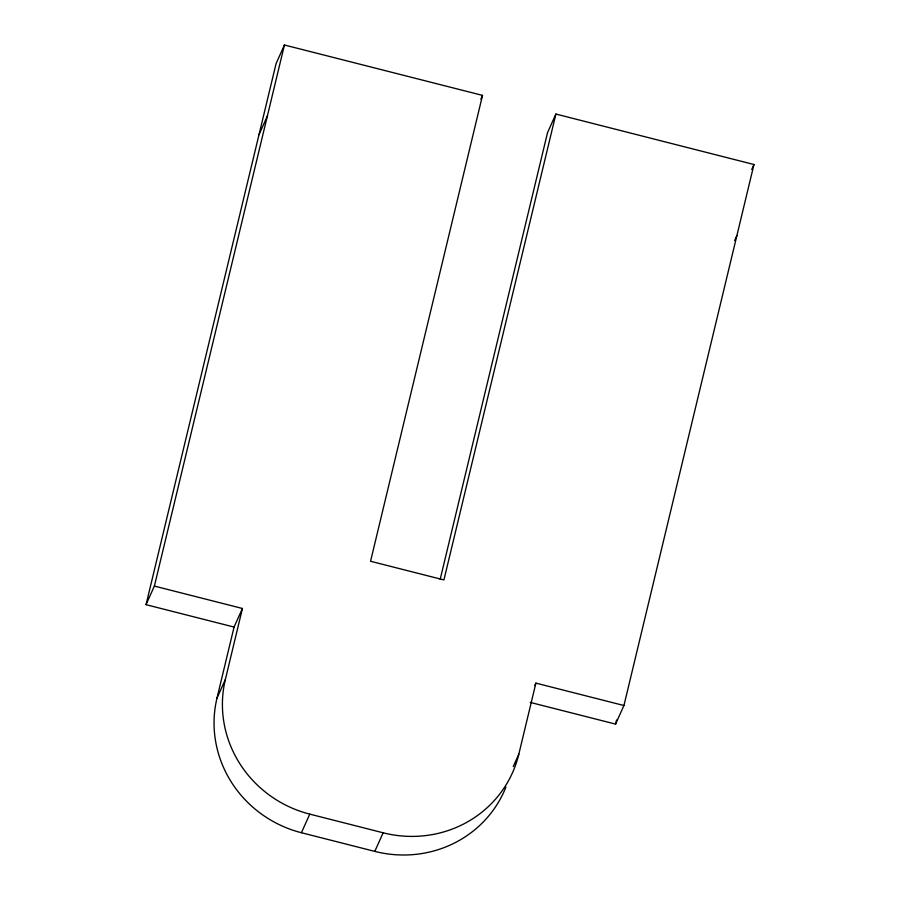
<?xml version="1.0" encoding="UTF-8"?>
<svg xmlns="http://www.w3.org/2000/svg" width="900" height="900" viewBox="0 0 900 900"><rect width="100%" height="100%" fill="white"/><g stroke="black" fill="none" stroke-linecap="round" stroke-linejoin="round"><path stroke-width="1.35" d="M146.036 604.676L154.384 586.08L242.426 608.479L234.067 627.064L146.036 604.676L276.086 63.585L284.434 45L482.524 95.389L370.553 561.262L443.925 579.926L555.896 114.052L753.964 164.509L623.936 705.521L615.577 724.106L530.246 702.405M154.384 586.08L284.434 45M505.924 787.095A113.681 109.496 24.2 0 1 374.782 851.389L301.421 832.725A113.681 109.496 24.2 0 1 216.99 698.13L234.067 627.064M216.99 698.13L225.349 679.545L242.426 608.479M440.168 579.386L547.538 132.638L555.896 114.052M513.248 766.586L518.816 754.189L535.894 683.123L623.936 705.521M615.577 724.106L616.567 720.011M258.998 134.651L267.356 116.066M480.859 99.101L482.524 95.389M301.421 832.725L309.769 814.129A113.681 109.496 24.2 0 1 225.349 679.545M374.782 851.389L383.141 832.793A113.681 109.496 24.2 0 0 518.816 754.189M751.736 169.47L753.964 164.509M734.648 240.604L736.875 235.643M534.78 685.609L535.894 683.123M309.769 814.129L383.141 832.793"/></g></svg>
